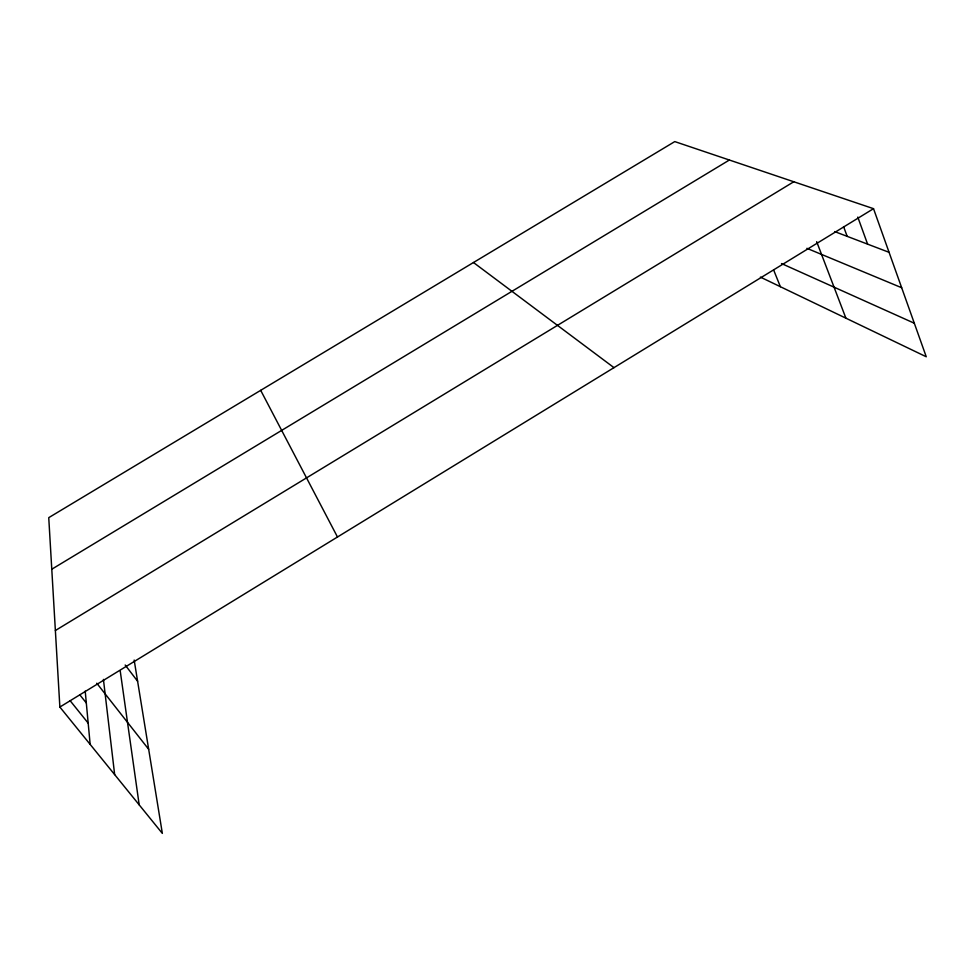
<?xml version="1.0" encoding="UTF-8"?>
<svg xmlns="http://www.w3.org/2000/svg" width="975" height="975" viewBox="0 0 975 975"><rect width="100%" height="100%" fill="white"/><g stroke="black" fill="none" stroke-linecap="round" stroke-linejoin="round"><path stroke-width="1.46" d="M134.16 660.051L162.35 833.406L59.865 707.046L873.527 208.674L926.25 356.765L760.39 277.107M55.38 630.52L793.796 181.752M51.772 569.229L729.373 160.022M873.527 208.674L674.773 141.594L48.75 517.652L59.865 707.046M834.649 231.575L889.078 252.33M806.898 248.32L901.68 287.735M781.511 263.555L914.306 323.225M473.472 262.519L613.982 367.648M70.078 700.623L88.177 723.133M79.804 694.797L86.3 702.951M96.769 683.219L148.675 749.3M125.178 665.011L137.609 681.245M260.691 390.341L337.484 537.006M773.723 270.185L780.366 286.699M816.672 241.666L845.898 318.167M843.57 226.602L847.178 236.352M857.793 217.096L867.604 244.152M120.278 671.336L139.193 804.862M103.423 679.404L114.66 774.601M85.215 691.141L90.151 744.376"/></g></svg>
